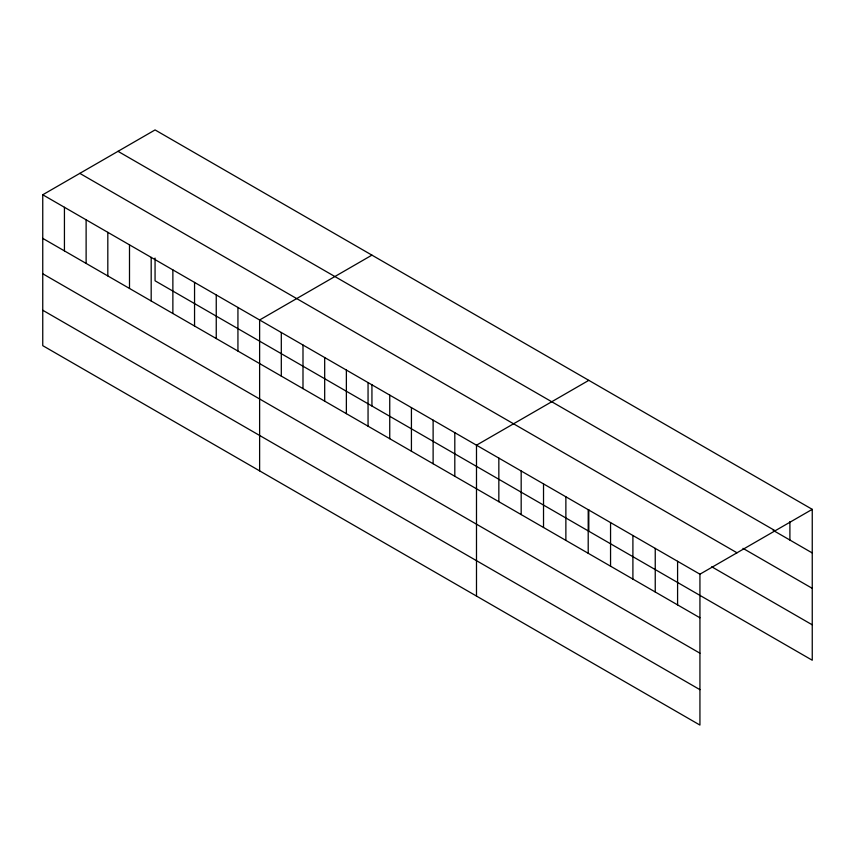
<?xml version="1.0" encoding="UTF-8"?>
<svg xmlns="http://www.w3.org/2000/svg" width="855" height="855" viewBox="0 0 855 855"><rect width="100%" height="100%" fill="white"/><g stroke="black" fill="none" stroke-linecap="round" stroke-linejoin="round"><path stroke-width="1.28" d="M42.75 194.769L699.935 574.197L699.935 725.072L42.75 345.655L42.75 194.769L155.065 129.928L812.25 509.345L812.25 660.231L155.065 280.803L155.065 258.05M371.936 255.132L259.621 319.984L259.621 470.859M588.806 380.347L476.492 445.188L476.492 596.074M699.935 574.197L812.25 509.345M118.001 151.324L775.186 530.752M773.144 530.367L812.25 552.95M742.984 548.354L812.25 588.347M79.814 173.373L736.999 552.79M711.702 566.769L812.25 624.823M42.75 238.374L699.935 617.791M42.75 273.771L699.935 653.199M42.75 310.247L699.935 689.675M789.902 521.55L789.902 540.05M677.588 561.297L677.588 604.891M655.24 548.397L655.24 591.991M632.903 535.497L632.903 579.092M610.556 522.597L610.556 566.192M588.806 509.73L588.806 531.222M588.208 509.687L588.208 553.292M565.871 496.787L565.871 540.392M543.524 483.887L543.524 527.492M521.176 470.987L521.176 514.592M498.839 458.088L498.839 501.693M454.807 432.673L454.807 476.267M433.122 420.147L433.122 463.741M411.426 407.632L411.426 451.226M389.741 395.106L389.741 438.701M371.936 384.526L371.936 406.018M368.056 382.591L368.056 426.185M346.371 370.065L346.371 413.66M324.686 357.54L324.686 401.145M302.991 345.025L302.991 388.619M281.306 332.499L281.306 376.104M237.936 307.458L237.936 351.052M216.251 294.943L216.251 338.537M194.555 282.417L194.555 326.012M172.87 269.902L172.87 313.496M151.185 257.376L151.185 300.971M129.5 244.851L129.5 288.456M107.816 232.336L107.816 275.93M86.12 219.81L86.12 263.415M64.435 207.295L64.435 250.889"/></g></svg>
